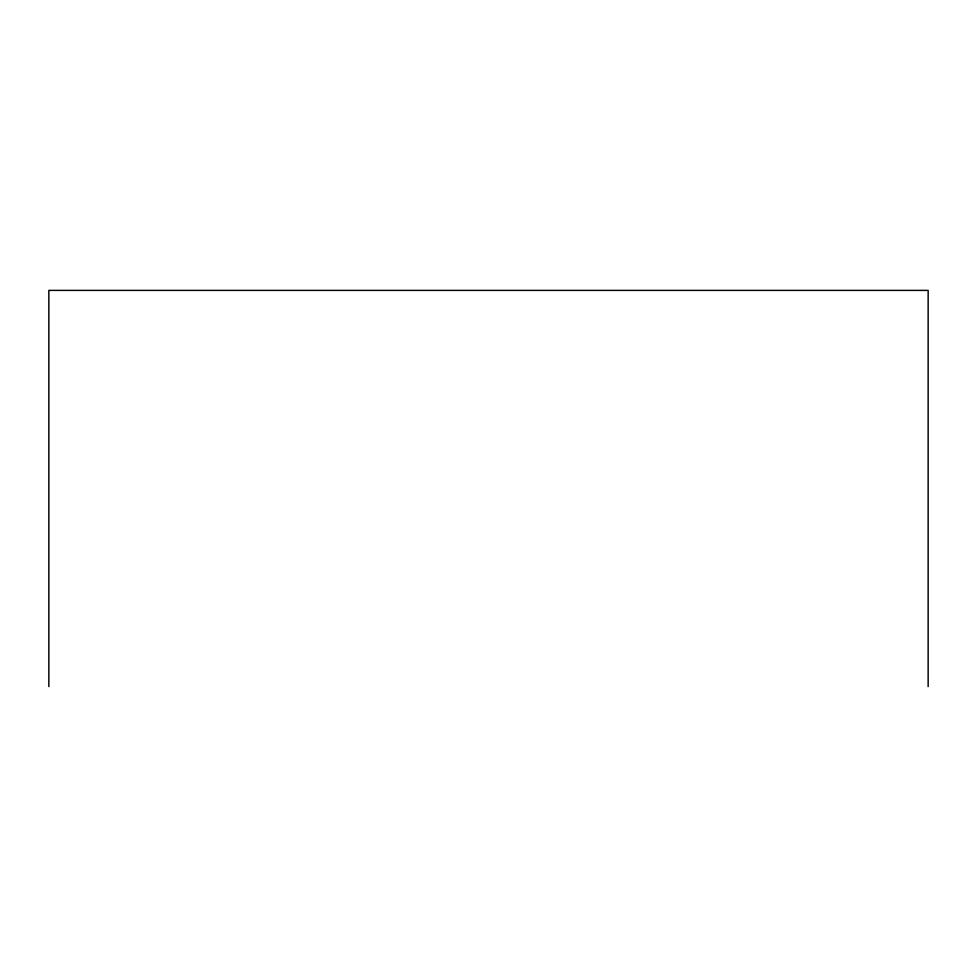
<?xml version="1.0" encoding="UTF-8"?>
<svg xmlns="http://www.w3.org/2000/svg" width="977" height="977" viewBox="0 0 977 977"><rect width="100%" height="100%" fill="white"/><g stroke="black" fill="none" stroke-linecap="round" stroke-linejoin="round"><path stroke-width="1.47" d="M928.15 686.611L928.15 290.389L48.85 290.389L48.85 686.611"/></g></svg>
